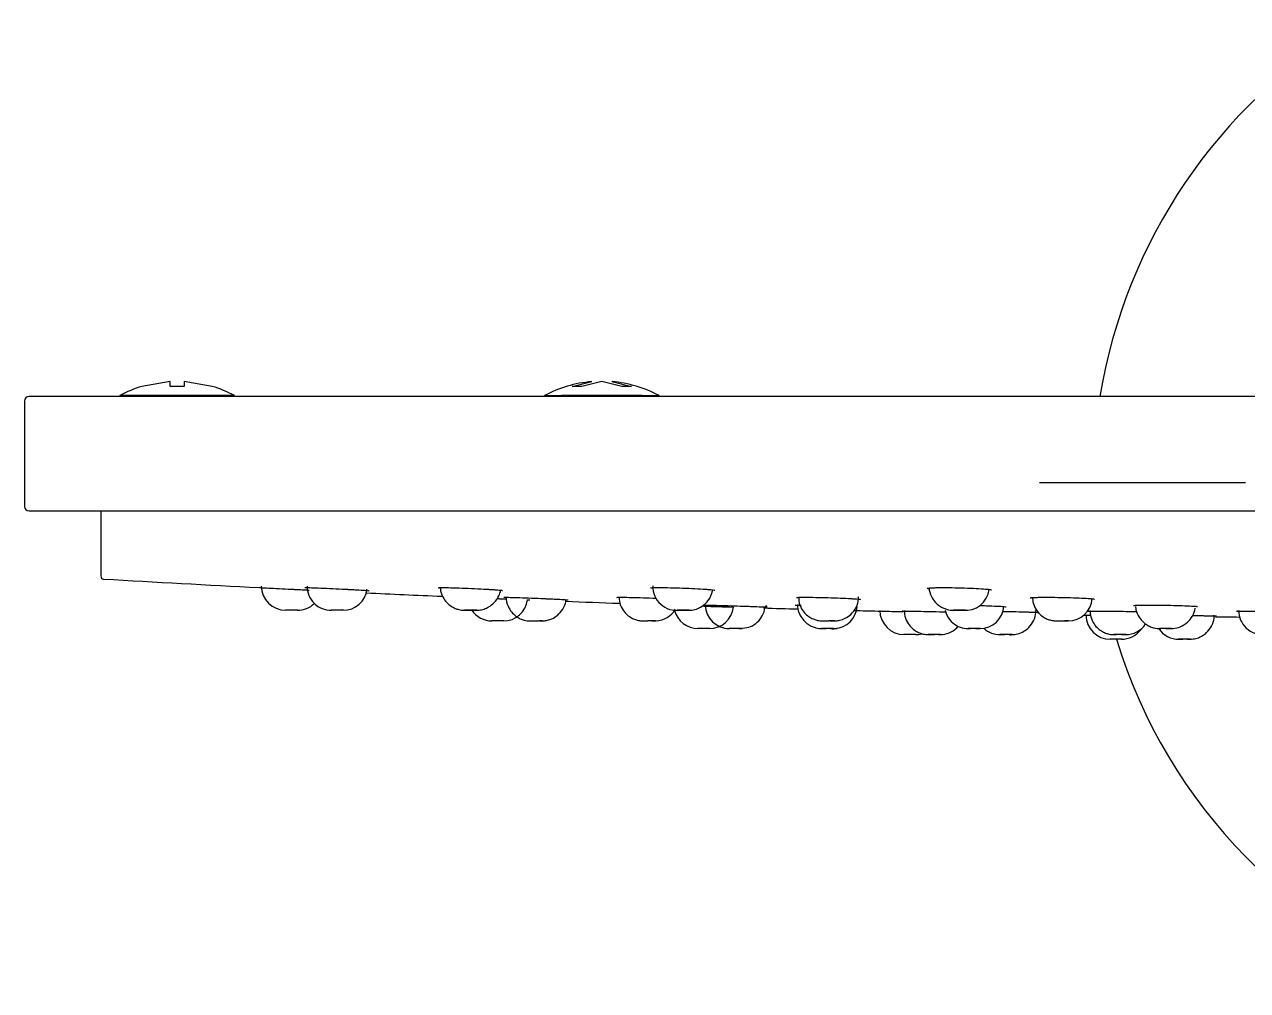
# Model space of a CAD drawing. Header units: millimetres. Extents: x -60 to 7633, y -2614 to 2146.
# Drawn here: x 1403.9 to 1484, y 1844.9 to 1908.2 of the extents above; entities that cross this region are included whole.
import ezdxf
from ezdxf.lldxf.tags import DXFTag

# ---------------------------------------------------------------- set-up
doc = ezdxf.new("R2010")
doc.units = ezdxf.units.MM
doc.layers.get('0').update_dxf_attribs({"color": 250})
tags = doc.linetypes.add('CENTER2', pattern=[28.575, 19.05, -3.175, 3.175, -3.175]).pattern_tags.tags
tags[10:11] = [DXFTag(74, 4), DXFTag(75, 0), DXFTag(340, '0'), DXFTag(46, 0.0), DXFTag(50, 0.0), DXFTag(44, 0.0), DXFTag(45, 0.0)]
tags[8:9] = [DXFTag(74, 4), DXFTag(75, 0), DXFTag(340, '0'), DXFTag(46, 0.0), DXFTag(50, 0.0), DXFTag(44, 0.0), DXFTag(45, 0.0)]
tags[6:7] = [DXFTag(74, 4), DXFTag(75, 0), DXFTag(340, '0'), DXFTag(46, 0.0), DXFTag(50, 0.0), DXFTag(44, 0.0), DXFTag(45, 0.0)]
tags[4:5] = [DXFTag(74, 4), DXFTag(75, 0), DXFTag(340, '0'), DXFTag(46, 0.0), DXFTag(50, 0.0), DXFTag(44, 0.0), DXFTag(45, 0.0)]

msp = doc.modelspace()

# ---------------------------------------------------------------- linework, layer by layer
at = {"linetype": 'Continuous'}
for p, q in [((1413.393, 1884.781), (1411.553, 1884.456)), ((1413.393, 1884.456), (1413.393, 1884.781)), ((1414.313, 1884.781), (1414.313, 1884.456)), ((1416.153, 1884.456), (1414.313, 1884.781)), ((1439.726, 1884.456), (1441.027, 1884.781)), ((1441.678, 1884.781), (1440.377, 1884.456)), ((1442.979, 1884.456), (1441.678, 1884.781)), ((1442.328, 1884.781), (1443.63, 1884.456)), ((1613.553, 1883.807), (1404.153, 1883.807)), ((1413.853, 1883.874), (1410.103, 1883.874)), ((1410.103, 1883.874), (1410.103, 1883.807)), ((1411.553, 1884.456), (1411.553, 1884.47)), ((1414.313, 1884.456), (1413.393, 1884.456)), ((1417.603, 1883.874), (1413.853, 1883.874)), ((1416.153, 1884.47), (1416.153, 1884.456)), ((1417.603, 1883.807), (1417.603, 1883.874)), ((1437.928, 1883.874), (1439.026, 1883.874)), ((1437.928, 1883.874), (1437.928, 1883.807)), ((1444.33, 1883.874), (1439.026, 1883.874)), ((1440.052, 1884.47), (1439.726, 1884.456)), ((1440.377, 1884.456), (1440.052, 1884.47)), ((1443.63, 1884.456), (1442.979, 1884.456)), ((1444.33, 1883.874), (1445.428, 1883.874)), ((1445.428, 1883.807), (1445.428, 1883.874)), ((1403.853, 1883.507), (1403.853, 1876.607)), ((1404.153, 1876.307), (1613.553, 1876.307)), ((1408.853, 1876.307), (1408.853, 1872.05)), ((1421.77, 1869.807), (1420.957, 1869.808)), ((1424.75, 1869.807), (1423.938, 1869.808)), ((1452.512, 1870.012), (1452.413, 1870.115)), ((1435.249, 1869.107), (1434.453, 1869.107)), ((1437.771, 1869.107), (1437.585, 1869.107)), ((1445.163, 1869.107), (1444.689, 1869.107)), ((1448.76, 1868.607), (1447.955, 1868.607)), ((1450.821, 1868.607), (1450.018, 1868.607)), ((1456.864, 1868.607), (1456.061, 1868.607)), ((1456.92, 1869.107), (1456.553, 1869.107)), ((1456.634, 1869.107), (1456.908, 1869.107)), ((1466.477, 1868.607), (1465.675, 1868.607)), ((1471.865, 1869.107), (1472.232, 1869.107)), ((1472.247, 1869.107), (1471.985, 1869.107)), ((1479.006, 1868.607), (1478.205, 1868.607)), ((1462.257, 1868.207), (1461.455, 1868.207)), ((1463.858, 1868.207), (1463.057, 1868.207)), ((1468.553, 1868.207), (1467.752, 1868.207)), ((1475.755, 1867.907), (1474.954, 1867.907)), ((1476.022, 1868.207), (1475.221, 1868.207)), ((1475.728, 1868.207), (1475.992, 1868.207)), ((1480.243, 1867.907), (1479.442, 1867.907))]:
    msp.add_line(p, q, dxfattribs=at)
at = {"linetype": 'CENTER2'}
msp.add_line((1483.853, 1878.157), (1470.353, 1878.157), dxfattribs=at)
at = {"linetype": 'Continuous'}
for centre, radius, start, end in [((1508.853, 1878.157), 35, 120.94972, 170.71017), ((1441.678, 1876.807), 8, 94.83786, 117.95319), ((1441.678, 1876.807), 8, 62.04681, 85.22101), ((1404.153, 1883.507), 0.3, 90, 180), ((1413.853, 1876.807), 8, 106.70834, 117.95319), ((1413.853, 1876.807), 8, 62.04681, 73.29166), ((1404.153, 1876.607), 0.3, 180, 270), ((1409.053, 1872.05), 0.2, 180, 266.66305), ((1496.353, 3369.307), 1500, 266.663055, 267.053376), ((1420.964, 1871.408), 1.6, 180.61409, 269.99161), ((1423.927, 1871.366), 1.559, 178.99116, 271.39433), ((1424.742, 1871.368), 1.561, 269.19468, 353.63295), ((1446.583, 1871.363), 1.568, 178.81476, 277.29877), ((1447.37, 1871.402), 1.597, 266.91688, 350.9104), ((1465.501, 1871.373), 1.574, 263.83283, 352.64793), ((1421.742, 1871.407), 1.6, 269.92678, 313.83303), ((1496.353, 3369.307), 1500, 267.321129, 267.510815), ((1435.226, 1870.707), 1.6, 269.98673, 352.04482), ((1496.353, 3369.307), 1500, 267.820581, 267.954268), ((1472.239, 1870.679), 1.572, 269.7297, 355.85743), ((1434.48, 1870.707), 1.6, 214.22097, 270.02605), ((1445.151, 1870.687), 1.579, 272.81017, 328.76559), ((1447.985, 1870.207), 1.6, 194.5191, 270), ((1677.703, 9033.123), 7166.717, 268.1659947, 268.1815819), ((1450.046, 1870.207), 1.6, 181.82505, 269.99875), ((1448.722, 1870.207), 1.6, 269.96619, 352.95558), ((1496.353, 3369.307), 1500, 268.315711, 268.402385), ((1456.848, 1870.168), 1.56, 272.99601, 355.87587), ((1496.353, 3369.307), 1500, 268.543015, 268.601691), ((1461.488, 1869.807), 1.6, 180.36338, 269.99685), ((1465.69, 1870.164), 1.564, 193.3389, 275.51638), ((1466.459, 1870.17), 1.563, 269.86095, 356.21547), ((1474.991, 1869.507), 1.6, 180.36335, 269.99652), ((1496.353, 3369.307), 1500, 269.447427, 269.506833), ((1484.978, 1869.782), 1.577, 179.66281, 272.87794), ((1437.7, 1870.011), 0.906, 266.33191, 279.50883), ((1445.059, 1872.505), 3.4, 268.34796, 272.86263), ((1450.046, 1870.207), 1.6, 245.55865, 269.99875), ((1456.75, 1871.663), 3.057, 268.20452, 273.37066), ((1456.842, 1870.157), 1.56, 263.62382, 279.13215), ((1463.843, 1869.769), 1.559, 275.9887, 319.43658), ((1466.298, 1934.161), 65.554, 269.89985, 270.1376), ((1467.772, 1869.779), 1.572, 227.23449, 270.73363), ((1475.996, 1869.782), 1.575, 269.85172, 326.27489), ((1479.467, 1869.481), 1.574, 213.81211, 270.82941), ((1478.764, 1975.097), 106.49, 269.92282, 270.12011), ((1462.218, 1869.807), 1.6, 269.98095, 284.96598), ((1463.78, 1870.229), 2.022, 268.30525, 276.41151), ((1468.44, 1870.623), 2.418, 267.71902, 274.84305), ((1508.853, 1878.157), 35, 197.02909, 251.85466), ((1475.716, 1869.507), 1.6, 269.99233, 322.43655)]:
    msp.add_arc(centre, radius, start, end, dxfattribs=at)
for centre, major_axis, ratio in [((1433.085, 1869.807), (0.405, 0), 0.000087), ((1446.988, 1869.807), (0.403, 0), 0.000123), ((1465.108, 1869.807), (0.402, 0), 0.000152)]:
    msp.add_ellipse(centre, major_axis=major_axis, ratio=ratio, dxfattribs=at)
for points, knots in [([(1419.244, 1871.291), (1419.246, 1871.291), (1419.355, 1871.285), (1419.818, 1871.262), (1420.519, 1871.227), (1421.104, 1871.197), (1421.447, 1871.18), (1421.584, 1871.173), (1421.822, 1871.161), (1422.152, 1871.145), (1422.397, 1871.133), (1422.512, 1871.127)], [0.1258655, 0.1258655, 0.1258655, 0.1258655, 0.1879663, 0.2503039, 0.312673, 0.3750749, 0.3829363, 0.3907883, 0.4064706, 0.4377793, 0.4690364, 0.4690364, 0.4690364, 0.4690364]), ([(1422.222, 1871.288), (1422.223, 1871.288), (1422.23, 1871.29), (1422.305, 1871.292), (1422.617, 1871.285), (1423.247, 1871.262), (1424.043, 1871.227), (1424.641, 1871.197), (1424.969, 1871.18), (1425.099, 1871.173), (1425.32, 1871.161), (1425.729, 1871.138), (1426.198, 1871.109), (1426.404, 1871.091), (1426.43, 1871.085), (1426.431, 1871.084)], [0.0862812, 0.0862812, 0.0862812, 0.0862812, 0.0935888, 0.1256275, 0.1879663, 0.2503039, 0.312673, 0.3750749, 0.3829363, 0.3907883, 0.4064706, 0.4377793, 0.5002726, 0.5627663, 0.5816228, 0.5816228, 0.5816228, 0.5816228]), ([(1430.962, 1871.278), (1430.964, 1871.28), (1430.98, 1871.284), (1431.061, 1871.289), (1431.291, 1871.292), (1431.756, 1871.285), (1432.509, 1871.262), (1433.348, 1871.227), (1433.916, 1871.197), (1434.208, 1871.18), (1434.322, 1871.173), (1434.51, 1871.161), (1434.84, 1871.138), (1435.107, 1871.114), (1435.169, 1871.1), (1435.173, 1871.096)], [0.0460413, 0.0460413, 0.0460413, 0.0460413, 0.0627738, 0.0935888, 0.1256275, 0.1879663, 0.2503039, 0.312673, 0.3750749, 0.3829363, 0.3907883, 0.4064706, 0.4377793, 0.5002726, 0.5382191, 0.5382191, 0.5382191, 0.5382191]), ([(1431.1, 1871.254), (1431.099, 1871.237), (1431.1, 1871.046), (1431.229, 1870.698), (1431.485, 1870.325), (1431.774, 1870.079), (1432.05, 1869.931), (1432.288, 1869.853), (1432.471, 1869.82), (1432.591, 1869.81), (1432.652, 1869.808), (1432.676, 1869.808), (1432.681, 1869.808), (1432.683, 1869.808), (1432.684, 1869.808), (1432.685, 1869.808), (1432.686, 1869.808), (1432.686, 1869.808)], [0.0550112, 0.0550112, 0.0550112, 0.0550112, 0.0757912, 0.2942534, 0.4699835, 0.6183652, 0.7427287, 0.8428653, 0.9171108, 0.9642995, 0.9868934, 0.9907543, 0.9924086, 0.9936798, 0.9955159, 0.9992947, 1, 1, 1, 1]), ([(1433.432, 1869.807), (1433.444, 1869.807), (1433.459, 1869.807), (1433.473, 1869.807), (1433.48, 1869.807), (1433.496, 1869.807), (1433.552, 1869.809), (1433.711, 1869.821), (1433.968, 1869.877), (1434.308, 1870.029), (1434.666, 1870.309), (1434.912, 1870.691), (1435.028, 1870.994), (1435.05, 1871.113)], [0, 0, 0, 0, 0.0451144, 0.0521102, 0.0560629, 0.0605527, 0.0730567, 0.1196697, 0.2442491, 0.3698638, 0.5436528, 0.7528603, 0.891155, 0.891155, 0.891155, 0.891155]), ([(1444.874, 1871.26), (1444.881, 1871.264), (1444.894, 1871.274), (1445.014, 1871.284), (1445.211, 1871.289), (1445.563, 1871.292), (1446.149, 1871.285), (1446.974, 1871.262), (1447.798, 1871.227), (1448.298, 1871.197), (1448.534, 1871.18), (1448.624, 1871.173), (1448.767, 1871.161), (1448.983, 1871.14), (1449.07, 1871.123), (1449.08, 1871.114)], [0, 0, 0, 0, 0.0319815, 0.0627738, 0.0935888, 0.1256275, 0.1879663, 0.2503039, 0.312673, 0.3750749, 0.3829363, 0.3907883, 0.4064706, 0.4377793, 0.4949277, 0.4949277, 0.4949277, 0.4949277]), ([(1462.999, 1871.242), (1463, 1871.243), (1463.01, 1871.249), (1463.04, 1871.254), (1463.067, 1871.26)], [0.96596123, 0.96596123, 0.96596123, 0.96596123, 0.96878093, 1, 1, 1, 1]), ([(1463.067, 1871.26), (1463.11, 1871.264), (1463.195, 1871.274), (1463.414, 1871.284), (1463.697, 1871.289), (1464.148, 1871.292), (1464.816, 1871.285), (1465.656, 1871.262), (1466.409, 1871.227), (1466.806, 1871.197), (1466.97, 1871.18), (1467.03, 1871.173), (1467.118, 1871.161), (1467.18, 1871.149), (1467.198, 1871.139), (1467.2, 1871.137)], [0, 0, 0, 0, 0.0319815, 0.0627738, 0.0935888, 0.1256275, 0.1879663, 0.2503039, 0.312673, 0.3750749, 0.3829363, 0.3907883, 0.4064706, 0.4377793, 0.452133, 0.452133, 0.452133, 0.452133]), ([(1463.122, 1871.253), (1463.12, 1871.075), (1463.24, 1870.734), (1463.49, 1870.349), (1463.779, 1870.094), (1464.057, 1869.939), (1464.299, 1869.857), (1464.486, 1869.821), (1464.611, 1869.81), (1464.676, 1869.808), (1464.701, 1869.808), (1464.705, 1869.808), (1464.708, 1869.808), (1464.711, 1869.807), (1464.719, 1869.807), (1464.743, 1869.807), (1464.787, 1869.807), (1464.826, 1869.807), (1464.828, 1869.807)], [0.0506683, 0.0506683, 0.0506683, 0.0506683, 0.2517628, 0.4125753, 0.5481943, 0.6620615, 0.7541538, 0.8230182, 0.8674802, 0.8893446, 0.892857, 0.8948063, 0.8966985, 0.8997234, 0.9068328, 0.9465158, 0.9973645, 1, 1, 1, 1]), ([(1434.802, 1870.572), (1434.81, 1870.572), (1434.852, 1870.57), (1434.928, 1870.567), (1435.065, 1870.561), (1435.238, 1870.554), (1435.373, 1870.549), (1435.441, 1870.546)], [0.37350186, 0.37350186, 0.37350186, 0.37350186, 0.3752206, 0.38308028, 0.39093053, 0.40660915, 0.42272205, 0.42272205, 0.42272205, 0.42272205]), ([(1435.264, 1870.654), (1435.264, 1870.654), (1435.271, 1870.656), (1435.342, 1870.658), (1435.635, 1870.653), (1436.273, 1870.634), (1437.064, 1870.605), (1437.662, 1870.581), (1437.991, 1870.567), (1438.121, 1870.561), (1438.343, 1870.552), (1438.755, 1870.533), (1439.228, 1870.508), (1439.442, 1870.493), (1439.471, 1870.488), (1439.472, 1870.487)], [0.0876423, 0.0876423, 0.0876423, 0.0876423, 0.0935661, 0.1255954, 0.1880308, 0.2504807, 0.3128343, 0.3752206, 0.3830803, 0.3909305, 0.4066091, 0.4379106, 0.5003898, 0.5628689, 0.5837177, 0.5837177, 0.5837177, 0.5837177]), ([(1435.411, 1870.694), (1435.408, 1870.674), (1435.378, 1870.476), (1435.5, 1870.096), (1435.74, 1869.692), (1436.028, 1869.421), (1436.309, 1869.255), (1436.558, 1869.164), (1436.753, 1869.124), (1436.887, 1869.11), (1436.958, 1869.108), (1436.988, 1869.107), (1436.995, 1869.107), (1436.997, 1869.107), (1436.999, 1869.107), (1437.002, 1869.107), (1437.009, 1869.107), (1437.043, 1869.107), (1437.135, 1869.107), (1437.26, 1869.107), (1437.401, 1869.107), (1437.517, 1869.107), (1437.564, 1869.107), (1437.578, 1869.107)], [0, 0, 0, 0, 0.0166, 0.19319, 0.332878, 0.450314, 0.54917, 0.629684, 0.690715, 0.731125, 0.75198, 0.756653, 0.758112, 0.759207, 0.76066, 0.763451, 0.772109, 0.815236, 0.856064, 0.898912, 0.941649, 0.984421, 1, 1, 1, 1]), ([(1436.79, 1870.491), (1436.893, 1870.487), (1436.95, 1870.484), (1436.951, 1870.484), (1436.951, 1870.484)], [0.56450663, 0.56450663, 0.56450663, 0.56450663, 0.62521429, 0.62685214, 0.62685214, 0.62685214, 0.62685214]), ([(1437.85, 1869.118), (1437.946, 1869.125), (1438.126, 1869.14), (1438.448, 1869.254), (1438.812, 1869.48), (1439.14, 1869.864), (1439.305, 1870.248), (1439.322, 1870.452), (1439.324, 1870.485)], [0, 0, 0, 0, 0.1101839, 0.2425494, 0.4172999, 0.6450333, 0.8709656, 0.9146024, 0.9146024, 0.9146024, 0.9146024]), ([(1442.655, 1870.646), (1442.656, 1870.648), (1442.671, 1870.651), (1442.748, 1870.656), (1442.975, 1870.658), (1443.424, 1870.653), (1444.183, 1870.634), (1444.817, 1870.612), (1445.163, 1870.598), (1445.237, 1870.595)], [0.0466953, 0.0466953, 0.0466953, 0.0466953, 0.0627503, 0.0935661, 0.1255954, 0.1880308, 0.2504807, 0.3128343, 0.329924, 0.329924, 0.329924, 0.329924]), ([(1442.799, 1870.692), (1442.818, 1870.482), (1442.856, 1870.156), (1443.106, 1869.727), (1443.389, 1869.445), (1443.672, 1869.269), (1443.925, 1869.171), (1444.127, 1869.127), (1444.268, 1869.111), (1444.344, 1869.108), (1444.378, 1869.107), (1444.385, 1869.107), (1444.388, 1869.107), (1444.391, 1869.107), (1444.396, 1869.107), (1444.409, 1869.107), (1444.459, 1869.107), (1444.563, 1869.107), (1444.643, 1869.107), (1444.685, 1869.107)], [0, 0, 0, 0, 0.193421, 0.351044, 0.483075, 0.594404, 0.68555, 0.755352, 0.802457, 0.827621, 0.833361, 0.835631, 0.837252, 0.83959, 0.844452, 0.863163, 0.911526, 0.960349, 1, 1, 1, 1]), ([(1454.421, 1870.631), (1454.427, 1870.635), (1454.438, 1870.642), (1454.554, 1870.65), (1454.747, 1870.656), (1455.096, 1870.658), (1455.672, 1870.653), (1456.501, 1870.634), (1457.325, 1870.605), (1457.828, 1870.581), (1458.067, 1870.567), (1458.157, 1870.561), (1458.302, 1870.552), (1458.528, 1870.533), (1458.618, 1870.519), (1458.626, 1870.511)], [0, 0, 0, 0, 0.0319616, 0.0627503, 0.0935661, 0.1255954, 0.1880308, 0.2504807, 0.3128343, 0.3752206, 0.3830803, 0.3909305, 0.4066091, 0.4379106, 0.4976071, 0.4976071, 0.4976071, 0.4976071]), ([(1454.511, 1870.193), (1454.505, 1870.132), (1454.482, 1869.907), (1454.624, 1869.515), (1454.877, 1869.136), (1455.166, 1868.886), (1455.443, 1868.735), (1455.684, 1868.654), (1455.868, 1868.62), (1455.991, 1868.609), (1456.055, 1868.607), (1456.081, 1868.607), (1456.087, 1868.607), (1456.088, 1868.607), (1456.088, 1868.607), (1456.089, 1868.607), (1456.09, 1868.607), (1456.091, 1868.607), (1456.096, 1868.607), (1456.1, 1868.607)], [0, 0, 0, 0, 0.064835, 0.281399, 0.455111, 0.601707, 0.724684, 0.823921, 0.897809, 0.945137, 0.968137, 0.974037, 0.974822, 0.97533, 0.975905, 0.976874, 0.979197, 0.989354, 1, 1, 1, 1]), ([(1454.58, 1870.693), (1454.575, 1870.586), (1454.566, 1870.328), (1454.736, 1869.922), (1455.002, 1869.574), (1455.291, 1869.347), (1455.562, 1869.213), (1455.792, 1869.144), (1455.964, 1869.117), (1456.071, 1869.109), (1456.125, 1869.107), (1456.142, 1869.107), (1456.146, 1869.107), (1456.149, 1869.107), (1456.153, 1869.107), (1456.163, 1869.107), (1456.2, 1869.107), (1456.296, 1869.107), (1456.418, 1869.107), (1456.499, 1869.107), (1456.541, 1869.107)], [0, 0, 0, 0, 0.095877, 0.266895, 0.406112, 0.523827, 0.622038, 0.700272, 0.757107, 0.791892, 0.805929, 0.808551, 0.810251, 0.812206, 0.81565, 0.825139, 0.87251, 0.916526, 0.962594, 1, 1, 1, 1]), ([(1456.908, 1869.107), (1456.91, 1869.107), (1456.914, 1869.107), (1456.948, 1869.108), (1457.065, 1869.113), (1457.307, 1869.148), (1457.647, 1869.273), (1458.043, 1869.545), (1458.356, 1869.977), (1458.51, 1870.418), (1458.486, 1870.639), (1458.48, 1870.694)], [0, 0, 0, 0, 0.001702, 0.0075, 0.038787, 0.147015, 0.297969, 0.474064, 0.716288, 0.939481, 1, 1, 1, 1]), ([(1469.75, 1870.616), (1469.75, 1870.617), (1469.759, 1870.622), (1469.787, 1870.626), (1469.814, 1870.631)], [0.96656614, 0.96656614, 0.96656614, 0.96656614, 0.96878047, 1, 1, 1, 1]), ([(1469.814, 1870.631), (1469.855, 1870.635), (1469.937, 1870.642), (1470.153, 1870.65), (1470.434, 1870.656), (1470.882, 1870.658), (1471.544, 1870.653), (1472.386, 1870.634), (1473.143, 1870.605), (1473.544, 1870.581), (1473.711, 1870.567), (1473.772, 1870.561), (1473.862, 1870.552), (1473.929, 1870.54), (1473.948, 1870.532), (1473.951, 1870.53)], [0, 0, 0, 0, 0.0319616, 0.0627503, 0.0935661, 0.1255954, 0.1880308, 0.2504807, 0.3128343, 0.3752206, 0.3830803, 0.3909305, 0.4066091, 0.4379106, 0.4549753, 0.4549753, 0.4549753, 0.4549753]), ([(1469.903, 1870.568), (1469.904, 1870.494), (1469.916, 1870.263), (1470.08, 1869.891), (1470.349, 1869.553), (1470.638, 1869.334), (1470.907, 1869.206), (1471.132, 1869.141), (1471.3, 1869.116), (1471.402, 1869.109), (1471.453, 1869.107), (1471.469, 1869.107), (1471.472, 1869.107), (1471.475, 1869.107), (1471.478, 1869.107), (1471.488, 1869.107), (1471.526, 1869.107), (1471.627, 1869.107), (1471.754, 1869.107), (1471.879, 1869.107), (1471.941, 1869.107), (1471.965, 1869.107)], [0.0375808, 0.0375808, 0.0375808, 0.0375808, 0.106361, 0.2690012, 0.4020267, 0.514516, 0.6081566, 0.6823748, 0.7357807, 0.7678984, 0.7801198, 0.7824981, 0.7840379, 0.7857974, 0.7888612, 0.7971794, 0.8464882, 0.8890197, 0.9335651, 0.9780536, 1, 1, 1, 1]), ([(1448.305, 1870.143), (1448.305, 1870.143), (1448.313, 1870.144), (1448.389, 1870.145), (1448.688, 1870.141), (1449.33, 1870.126), (1450.123, 1870.104), (1450.72, 1870.085), (1451.048, 1870.074), (1451.178, 1870.069), (1451.399, 1870.062), (1451.809, 1870.047), (1452.279, 1870.028), (1452.485, 1870.017), (1452.511, 1870.013), (1452.512, 1870.012)], [0.0859006, 0.0859006, 0.0859006, 0.0859006, 0.0935959, 0.1255649, 0.1880565, 0.250576, 0.3129169, 0.3752328, 0.3830813, 0.3909294, 0.4066265, 0.4380195, 0.5005373, 0.5628926, 0.5827379, 0.5827379, 0.5827379, 0.5827379]), ([(1450.903, 1868.626), (1451.097, 1868.651), (1451.426, 1868.701), (1451.889, 1869.01), (1452.213, 1869.433), (1452.363, 1869.817), (1452.367, 1870.015), (1452.367, 1870.039)], [0, 0, 0, 0, 0.2253061, 0.4467661, 0.6728637, 0.9046931, 0.9362672, 0.9362672, 0.9362672, 0.9362672]), ([(1454.348, 1870.136), (1454.348, 1870.137), (1454.364, 1870.14), (1454.446, 1870.144), (1454.587, 1870.145), (1454.695, 1870.145), (1454.73, 1870.144)], [0.04463143, 0.04463143, 0.04463143, 0.04463143, 0.06279284, 0.09359592, 0.12556489, 0.13941635, 0.13941635, 0.13941635, 0.13941635]), ([(1459.749, 1869.754), (1459.749, 1869.754), (1459.749, 1869.754), (1459.849, 1869.752), (1460.329, 1869.741), (1460.904, 1869.727), (1461.292, 1869.718), (1461.419, 1869.715)], [0.1253441, 0.1253441, 0.1253441, 0.1253441, 0.1255871, 0.1880356, 0.2504652, 0.3128194, 0.3421792, 0.3421792, 0.3421792, 0.3421792]), ([(1461.346, 1869.753), (1461.347, 1869.753), (1461.355, 1869.754), (1461.433, 1869.755), (1461.734, 1869.752), (1462.377, 1869.741), (1463.171, 1869.724), (1463.769, 1869.711), (1464.097, 1869.703), (1464.17, 1869.701), (1464.211, 1869.7), (1464.22, 1869.7)], [0.0848481, 0.0848481, 0.0848481, 0.0848481, 0.0935752, 0.1255871, 0.1880356, 0.2504652, 0.3128194, 0.3752062, 0.3830662, 0.3909167, 0.3930285, 0.3930285, 0.3930285, 0.3930285]), ([(1461.515, 1869.793), (1461.509, 1869.702), (1461.494, 1869.455), (1461.654, 1869.054), (1461.915, 1868.695), (1462.205, 1868.46), (1462.478, 1868.32), (1462.712, 1868.248), (1462.888, 1868.218), (1463.003, 1868.209), (1463.06, 1868.207), (1463.082, 1868.207), (1463.086, 1868.207), (1463.087, 1868.207), (1463.088, 1868.207), (1463.089, 1868.207), (1463.09, 1868.207), (1463.09, 1868.207), (1463.095, 1868.207), (1463.097, 1868.207)], [0, 0, 0, 0, 0.098048, 0.307969, 0.478005, 0.621722, 0.741877, 0.838053, 0.90856, 0.952446, 0.97269, 0.976944, 0.977734, 0.97825, 0.978828, 0.979795, 0.982097, 0.992061, 1, 1, 1, 1]), ([(1466.411, 1870.116), (1466.568, 1870.112), (1466.988, 1870.1), (1467.389, 1870.085), (1467.624, 1870.074), (1467.714, 1870.069), (1467.858, 1870.062), (1468.079, 1870.048), (1468.166, 1870.037), (1468.172, 1870.031)], [0.2768259, 0.2768259, 0.2768259, 0.2768259, 0.3129169, 0.3752328, 0.3830813, 0.3909294, 0.4066265, 0.4380195, 0.4974365, 0.4974365, 0.4974365, 0.4974365]), ([(1467.947, 1869.734), (1468.105, 1869.731), (1468.542, 1869.722), (1468.997, 1869.711), (1469.288, 1869.703), (1469.402, 1869.7), (1469.59, 1869.694), (1469.918, 1869.684), (1470.186, 1869.672), (1470.246, 1869.666), (1470.248, 1869.664)], [0.2767172, 0.2767172, 0.2767172, 0.2767172, 0.3128194, 0.3752062, 0.3830662, 0.3909167, 0.4065957, 0.437898, 0.5003792, 0.5397422, 0.5397422, 0.5397422, 0.5397422]), ([(1468.644, 1868.214), (1468.678, 1868.216), (1468.766, 1868.224), (1469.008, 1868.274), (1469.33, 1868.408), (1469.702, 1868.697), (1469.984, 1869.112), (1470.128, 1869.528), (1470.102, 1869.745), (1470.096, 1869.794)], [0, 0, 0, 0, 0.039266, 0.120032, 0.30531, 0.481538, 0.707608, 0.942931, 1, 1, 1, 1]), ([(1473.25, 1869.485), (1473.25, 1869.485), (1473.251, 1869.485), (1473.335, 1869.484), (1473.573, 1869.481), (1473.688, 1869.479)], [0.1251831, 0.1251831, 0.1251831, 0.1251831, 0.1255786, 0.1880342, 0.2300331, 0.2300331, 0.2300331, 0.2300331]), ([(1473.515, 1869.74), (1473.523, 1869.742), (1473.537, 1869.746), (1473.659, 1869.751), (1473.856, 1869.754), (1474.21, 1869.755), (1474.79, 1869.752), (1475.62, 1869.741), (1476.292, 1869.727), (1476.648, 1869.719), (1476.753, 1869.716)], [0, 0, 0, 0, 0.0319254, 0.0627327, 0.0935752, 0.1255871, 0.1880356, 0.2504652, 0.3128194, 0.3410531, 0.3410531, 0.3410531, 0.3410531]), ([(1473.68, 1869.793), (1473.674, 1869.689), (1473.664, 1869.434), (1473.832, 1869.029), (1474.096, 1868.678), (1474.386, 1868.45), (1474.657, 1868.314), (1474.888, 1868.245), (1475.061, 1868.217), (1475.172, 1868.209), (1475.226, 1868.207), (1475.246, 1868.207), (1475.249, 1868.207), (1475.25, 1868.207), (1475.252, 1868.207), (1475.254, 1868.207), (1475.26, 1868.207), (1475.295, 1868.207), (1475.354, 1868.207), (1475.389, 1868.207)], [0, 0, 0, 0, 0.101266, 0.289175, 0.441971, 0.57116, 0.678996, 0.764994, 0.827601, 0.86607, 0.883391, 0.88587, 0.887033, 0.887997, 0.889426, 0.892411, 0.903004, 0.953609, 1, 1, 1, 1]), ([(1476.5, 1870.113), (1476.501, 1870.113), (1476.51, 1870.117), (1476.542, 1870.121), (1476.569, 1870.125)], [0.9638746, 0.9638746, 0.9638746, 0.9638746, 0.96879353, 1, 1, 1, 1]), ([(1476.569, 1870.125), (1476.612, 1870.128), (1476.696, 1870.134), (1476.915, 1870.14), (1477.198, 1870.144), (1477.648, 1870.145), (1478.313, 1870.141), (1479.155, 1870.126), (1479.908, 1870.104), (1480.305, 1870.085), (1480.469, 1870.074), (1480.529, 1870.069), (1480.617, 1870.062), (1480.681, 1870.053), (1480.698, 1870.047), (1480.7, 1870.045)], [0, 0, 0, 0, 0.0319875, 0.0627928, 0.0935959, 0.1255649, 0.1880565, 0.250576, 0.3129169, 0.3752328, 0.3830813, 0.3909294, 0.4066265, 0.4380195, 0.4549979, 0.4549979, 0.4549979, 0.4549979]), ([(1476.65, 1870.051), (1476.65, 1870.025), (1476.653, 1869.827), (1476.788, 1869.475), (1477.047, 1869.109), (1477.336, 1868.869), (1477.611, 1868.725), (1477.847, 1868.65), (1478.026, 1868.618), (1478.143, 1868.609), (1478.202, 1868.607), (1478.224, 1868.607), (1478.228, 1868.607), (1478.23, 1868.607), (1478.232, 1868.607), (1478.235, 1868.607), (1478.243, 1868.607), (1478.269, 1868.607), (1478.298, 1868.607), (1478.304, 1868.607)], [0.0514033, 0.0514033, 0.0514033, 0.0514033, 0.0815224, 0.281051, 0.4421364, 0.5782323, 0.6921571, 0.7836129, 0.8510334, 0.8934315, 0.9133356, 0.9164104, 0.9178855, 0.9191308, 0.9209947, 0.9249643, 0.9400936, 0.9902138, 1, 1, 1, 1]), ([(1478.987, 1868.607), (1478.988, 1868.607), (1478.991, 1868.607), (1479.036, 1868.608), (1479.225, 1868.618), (1479.604, 1868.706), (1480.051, 1868.984), (1480.39, 1869.412), (1480.531, 1869.761), (1480.548, 1869.935)], [0, 0, 0, 0, 0.0010079, 0.0067872, 0.0515011, 0.2359125, 0.4668585, 0.6753392, 0.8956512, 0.8956512, 0.8956512, 0.8956512]), ([(1480.31, 1867.915), (1480.382, 1867.92), (1480.553, 1867.934), (1480.911, 1868.049), (1481.317, 1868.314), (1481.643, 1868.751), (1481.806, 1869.18), (1481.787, 1869.418), (1481.78, 1869.493)], [0, 0, 0, 0, 0.082502, 0.230529, 0.458357, 0.682627, 0.913444, 1, 1, 1, 1]), ([(1480.365, 1869.463), (1480.55, 1869.461), (1480.762, 1869.458), (1480.967, 1869.454), (1481.024, 1869.453), (1481.109, 1869.452), (1481.283, 1869.449), (1481.611, 1869.442), (1481.88, 1869.435), (1481.938, 1869.432), (1481.939, 1869.43)], [0.3318457, 0.3318457, 0.3318457, 0.3318457, 0.3751925, 0.3830527, 0.3869793, 0.390904, 0.4065833, 0.4378863, 0.5003689, 0.5403171, 0.5403171, 0.5403171, 0.5403171]), ([(1483.251, 1869.731), (1483.251, 1869.731), (1483.26, 1869.735), (1483.294, 1869.737), (1483.322, 1869.74)], [0.96203896, 0.96203896, 0.96203896, 0.96203896, 0.96875897, 1, 1, 1, 1]), ([(1483.322, 1869.74), (1483.366, 1869.742), (1483.451, 1869.746), (1483.671, 1869.751), (1483.955, 1869.754), (1484.406, 1869.755), (1485.071, 1869.752), (1485.912, 1869.741), (1486.663, 1869.724), (1487.06, 1869.711), (1487.223, 1869.703), (1487.282, 1869.7), (1487.37, 1869.694), (1487.434, 1869.688), (1487.45, 1869.684), (1487.451, 1869.682)], [0, 0, 0, 0, 0.0319254, 0.0627327, 0.0935752, 0.1255871, 0.1880356, 0.2504652, 0.3128194, 0.3752062, 0.3830662, 0.3909167, 0.4065957, 0.437898, 0.4555108, 0.4555108, 0.4555108, 0.4555108]), ([(1450.65, 1868.607), (1450.65, 1868.607), (1450.689, 1868.607), (1450.746, 1868.607), (1450.776, 1868.607), (1450.784, 1868.607), (1450.788, 1868.607), (1450.792, 1868.607), (1450.803, 1868.607), (1450.842, 1868.607), (1450.873, 1868.617), (1450.903, 1868.626)], [0, 0, 0, 0, 0.001968, 0.326814, 0.654055, 0.700972, 0.722218, 0.733827, 0.749317, 0.801398, 1, 1, 1, 1]), ([(1456.075, 1868.607), (1456.078, 1868.607), (1456.082, 1868.607), (1456.087, 1868.607), (1456.088, 1868.607), (1456.088, 1868.607), (1456.089, 1868.607), (1456.09, 1868.607), (1456.093, 1868.607), (1456.12, 1868.607), (1456.205, 1868.607), (1456.301, 1868.607), (1456.359, 1868.607), (1456.374, 1868.607)], [0.8319925, 0.8319925, 0.8319925, 0.8319925, 0.8353392, 0.8361019, 0.8365542, 0.8370216, 0.8377719, 0.8394611, 0.845944, 0.8911938, 0.9387385, 0.9854281, 1, 1, 1, 1]), ([(1463.088, 1868.207), (1463.088, 1868.207), (1463.089, 1868.207), (1463.09, 1868.207), (1463.095, 1868.207), (1463.129, 1868.207), (1463.219, 1868.207), (1463.339, 1868.207), (1463.419, 1868.207), (1463.461, 1868.207)], [0.8137567, 0.8137567, 0.8137567, 0.8137567, 0.8142011, 0.8164474, 0.8275965, 0.8720283, 0.9173502, 0.9624952, 1, 1, 1, 1]), ([(1467.787, 1868.207), (1467.788, 1868.207), (1467.795, 1868.207), (1467.831, 1868.207), (1467.925, 1868.207), (1468.015, 1868.207), (1468.062, 1868.207), (1468.066, 1868.207)], [0.8505327, 0.8505327, 0.8505327, 0.8505327, 0.857617, 0.9033987, 0.9502152, 0.9966285, 1, 1, 1, 1]), ([(1479.477, 1867.907), (1479.478, 1867.907), (1479.479, 1867.907), (1479.483, 1867.907), (1479.513, 1867.907), (1479.603, 1867.907), (1479.694, 1867.907), (1479.743, 1867.907), (1479.75, 1867.907)], [0.8439497, 0.8439497, 0.8439497, 0.8439497, 0.844932, 0.8514453, 0.8993684, 0.9473663, 0.9937075, 1, 1, 1, 1]), ([(1480.034, 1867.907), (1480.05, 1867.907), (1480.103, 1867.907), (1480.17, 1867.907), (1480.199, 1867.907), (1480.204, 1867.907), (1480.206, 1867.907), (1480.208, 1867.907), (1480.213, 1867.907), (1480.222, 1867.907), (1480.256, 1867.907), (1480.283, 1867.911), (1480.31, 1867.915)], [0, 0, 0, 0, 0.109922, 0.40838, 0.707889, 0.748307, 0.764243, 0.774892, 0.782812, 0.801089, 0.837451, 1, 1, 1, 1])]:
    msp.add_open_spline(points, degree=3, knots=knots, dxfattribs=at)
for points in [[(1422.326, 1871.274), (1422.284, 1871.277), (1422.255, 1871.28), (1422.238, 1871.283)], [(1431.08, 1871.255), (1431.066, 1871.257), (1431.053, 1871.258), (1431.04, 1871.26)], [(1463.13, 1871.203), (1463.077, 1871.211), (1463.039, 1871.218), (1463.017, 1871.225)], [(1435.365, 1870.643), (1435.326, 1870.646), (1435.299, 1870.648), (1435.283, 1870.65)], [(1469.809, 1870.595), (1469.793, 1870.597), (1469.781, 1870.6), (1469.771, 1870.602)], [(1448.414, 1870.133), (1448.369, 1870.136), (1448.339, 1870.138), (1448.322, 1870.14)], [(1454.471, 1870.121), (1454.456, 1870.122), (1454.441, 1870.123), (1454.426, 1870.125)], [(1461.428, 1869.747), (1461.397, 1869.749), (1461.376, 1869.75), (1461.362, 1869.751)], [(1470.229, 1869.661), (1470.222, 1869.661), (1470.212, 1869.66), (1470.201, 1869.66)], [(1476.559, 1870.096), (1476.543, 1870.098), (1476.529, 1870.1), (1476.519, 1870.103)], [(1481.92, 1869.429), (1481.908, 1869.428), (1481.89, 1869.428), (1481.866, 1869.428)], [(1483.381, 1869.714), (1483.328, 1869.717), (1483.291, 1869.721), (1483.27, 1869.724)], [(1483.388, 1869.743), (1483.365, 1869.742), (1483.345, 1869.741), (1483.327, 1869.74)]]:
    msp.add_open_spline(points, degree=3, dxfattribs=at)

doc.saveas('drawing.dxf')
